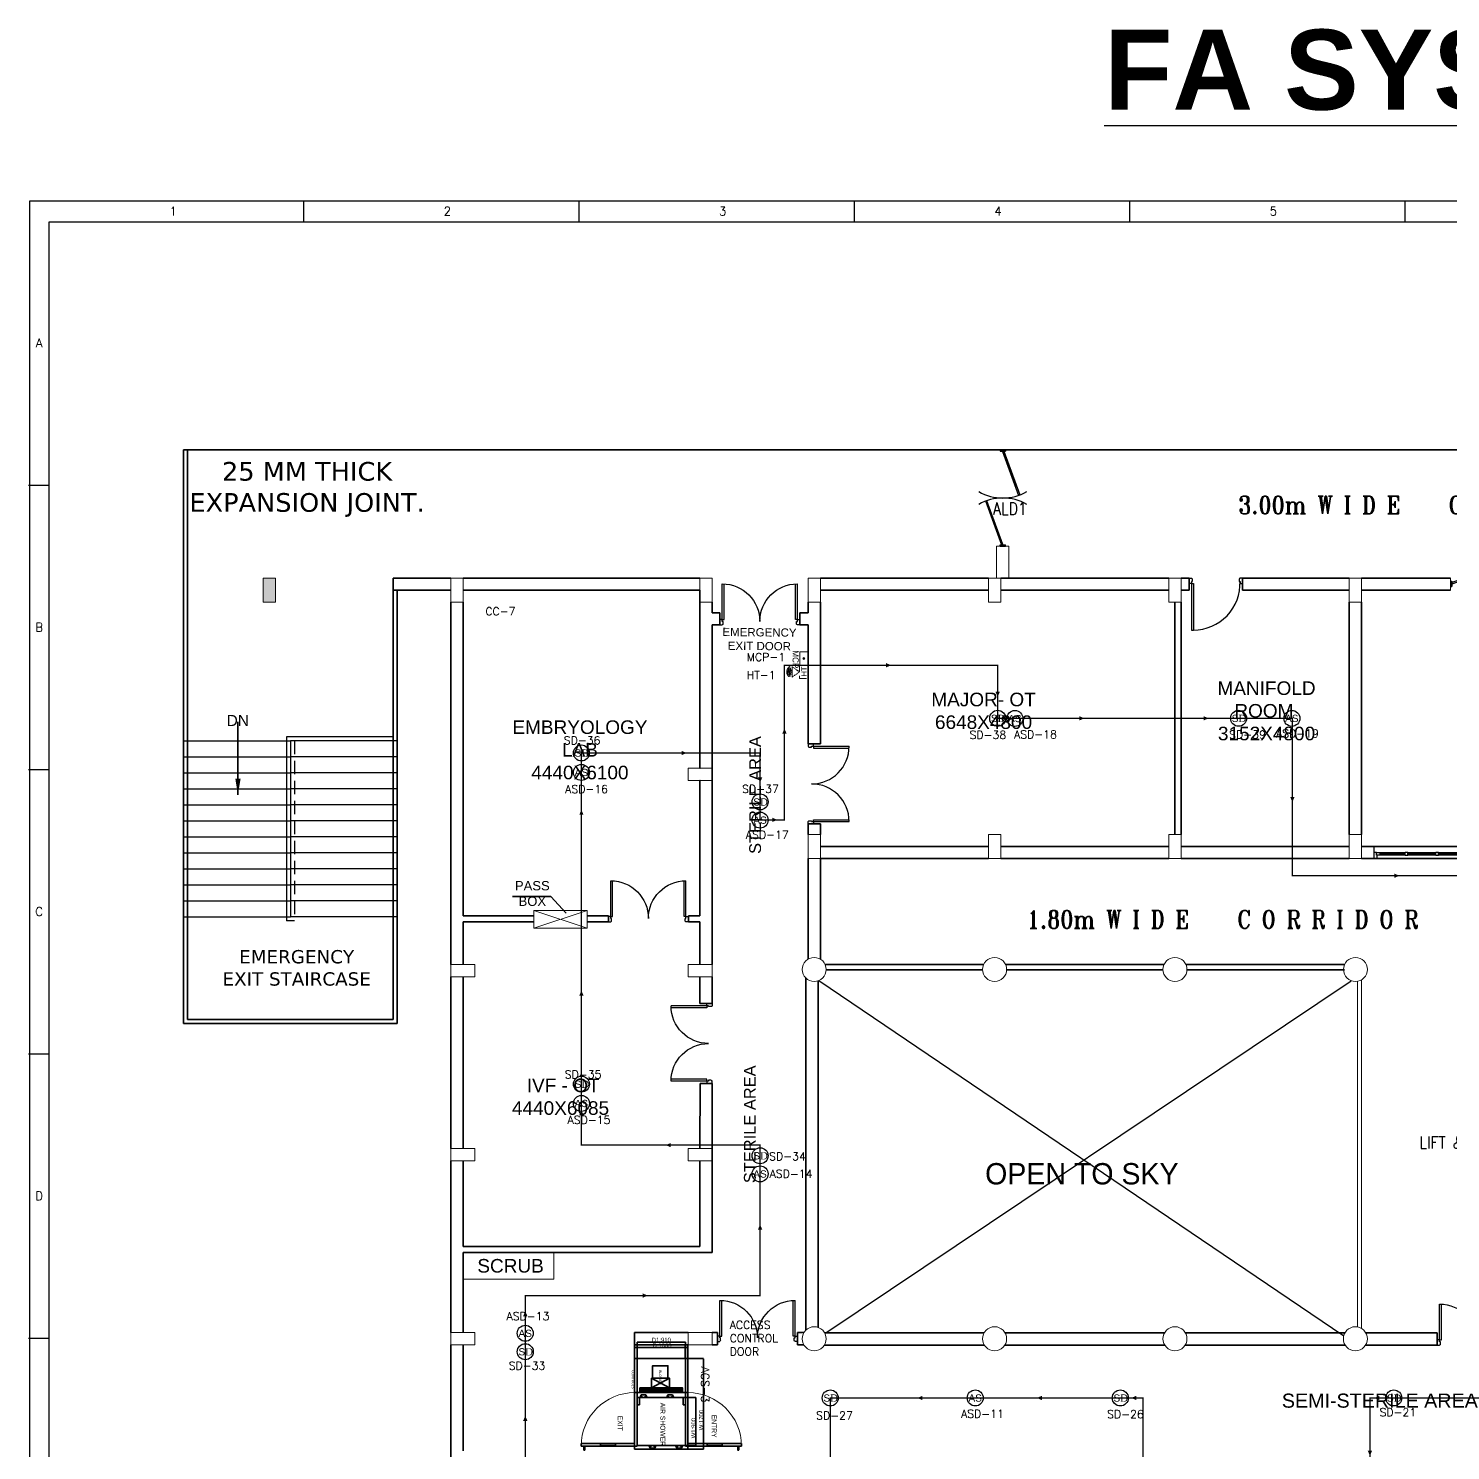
# Model space of a CAD drawing. Extents: x 2982526 to 3410143, y -1442121 to -1332990.
# Drawn here: x 3348197 to 3374859, y -1370105 to -1343448 of the extents above; entities that cross this region are included whole.
import ezdxf
from ezdxf.enums import TextEntityAlignment as Align

# ---------------------------------------------------------------- set-up
doc = ezdxf.new("R2010")
doc.units = 0
doc.header["$MEASUREMENT"] = 0
for name, pattern in [('1', [0, 0, 0]), ('CONTINU', [0]), ('DASHED', [0.75, 0.5, -0.25]), ('DASHED2', [0.375, 0.25, -0.125])]:
    doc.linetypes.add(name, pattern=pattern)
doc.layers.get('0').update_dxf_attribs({"color": 6, "linetype": '1'})
for name, color, linetype, lineweight in [('AIR SHOWER', 7, 'Continuous', 35), ('Column', 162, 'Continuous', 13), ('FA-BELOW SMOKE DERECTOR', 1, 'Continuous', 25), ('FA-ELECTRONIC HOOTER', 6, 'Continuous', 0), ('FA-FIRE TEXT', 7, 'Continuous', 0), ('FA-MNUAL CALL POINT', 10, 'Continuous', 0), ('WALL', 7, '1', 35), ('WIN', 151, 'Continuous', 9), ('windows', 4, 'Continuous', 0)]:
    doc.layers.add(name, color=color, linetype=linetype, lineweight=lineweight)
for name, color, linetype in [('ALD1', 7, 'Continuous'), ('DOOR', 40, 'Continuous'), ('FA-LOOPING', 200, 'Continuous'), ('HS', 251, '1'), ('Plan', 44, 'Continuous'), ('Railing', 34, '1'), ('stairscas', 7, 'Continuous'), ('TEXT', 5, '1'), ('TITLE', 7, 'Continuous')]:
    doc.layers.add(name, color=color, linetype=linetype)
doc.styles.add('ARI', font='arial.ttf')
doc.styles.add('ARIAL', font='arial.ttf')
doc.styles.add('MSK', font='g13f12w.shx')
doc.styles.add('PDF Times New Roman', font='times.ttf')
doc.styles.add('ROMANS', font='romans.shx')
doc.styles.add('RT', font='romant.shx')
doc.dimstyles.new('BIGDFD', dxfattribs={"dimtxt": 8, "dimasz": 4, "dimexe": 1, "dimexo": 2, "dimtad": 1, "dimlfac": 10, "dimtxsty": 'Standard', "dimcen": 2.5, "dimclrd": 5, "dimclre": 3, "dimclrt": 1, "dimadec": 0, "dimazin": 0, "dimtfac": 1, "dimtmove": 0, "dimatfit": 3, "dimfxl": 1, "dimarcsym": 0})
doc.dimstyles.new('BIGDFD$0', dxfattribs={"dimtxt": 8, "dimasz": 4, "dimexe": 1, "dimexo": 2, "dimtad": 1, "dimlfac": 10, "dimtxsty": 'Standard', "dimcen": 2.5, "dimclrd": 5, "dimclre": 3, "dimclrt": 1, "dimadec": 0, "dimazin": 0, "dimtfac": 1, "dimtmove": 0, "dimatfit": 3, "dimfxl": 1, "dimarcsym": 0})
doc.dimstyles.new('MM', dxfattribs={"dimscale": 0, "dimtxt": 230, "dimasz": 60, "dimexe": 100, "dimexo": 0.0625, "dimgap": 25, "dimtad": 0, "dimdec": 0, "dimzin": 0, "dimdsep": 46, "dimtxsty": 'ROMANS', "dimblk": 'OBLIQUE', "dimcen": 0.09, "dimdle": 100, "dimclrd": 5, "dimclre": 5, "dimclrt": 6, "dimadec": 0, "dimazin": 0, "dimtfac": 1, "dimtdec": 0, "dimtofl": 0, "dimtmove": 1, "dimatfit": 3, "dimfxl": 1, "dimfrac": 2, "dimtolj": 1, "dimtzin": 0, "dimarcsym": 0})
doc.dimstyles.new('TEXT', dxfattribs={"dimscale": 0, "dimtxt": 500, "dimasz": 100, "dimexe": 75, "dimexo": 100, "dimgap": 50, "dimtad": 0, "dimdec": 0, "dimzin": 0, "dimdsep": 46, "dimtxsty": 'ARIAL', "dimblk": 'OBLIQUE', "dimcen": 0.09, "dimdle": 100, "dimclrd": 256, "dimclre": 256, "dimclrt": 6, "dimadec": 0, "dimazin": 0, "dimtfac": 1, "dimtdec": 0, "dimtofl": 0, "dimtmove": 2, "dimatfit": 3, "dimfxl": 1, "dimfrac": 2, "dimtolj": 1, "dimtzin": 0, "dimarcsym": 0})

# ---------------------------------------------------------------- blocks, each defined once
blk = doc.blocks.new('A$C1BA14061')
at = {"layer": 'TITLE', "color": 7}
for p, q in [((0, 0), (203982, 0)), ((0, -140464), (0, 0)), ((16920, -1290), (16920, 0)), ((33925, -1290), (33925, 0)), ((50931, -1290), (50931, 0)), ((67937, -1290), (67937, 0)), ((84942, -1290), (84942, 0))]:
    blk.add_line(p, q, dxfattribs=at)
at = {"layer": 'TITLE'}
for p, q in [((1204, -1290), (202692, -1290)), ((1204, -139174), (1204, -1290))]:
    blk.add_line(p, q, dxfattribs=at)
at = {"layer": 'TITLE', "color": 0}
for p, q in [((-86, -17558), (1204, -17558)), ((-86, -35116), (1204, -35116)), ((-86, -52674), (1204, -52674)), ((-86, -70232), (1204, -70232))]:
    blk.add_line(p, q, dxfattribs=at)
at = {"layer": 'TITLE', "color": 7, "style": 'ROMANS', "width": 1}
for s, p in [('1', (8852, -626)), ('2', (25785, -626)), ('3', (42791, -626)), ('4', (59796, -626)), ('5', (76802, -626))]:
    blk.add_text(s, height=535, dxfattribs=at).set_placement(p, align=Align.MIDDLE)
at = {"layer": 'TITLE', "color": 0, "style": 'ROMANS', "width": 1}
for s, p in [('A', (573, -8765)), ('B', (573, -26323)), ('C', (573, -43881)), ('D', (573, -61439))]:
    blk.add_text(s, height=535, dxfattribs=at).set_placement(p, align=Align.MIDDLE)
blk = doc.blocks.new('ddoor')
at = {"layer": 'DOOR', "lineweight": 25}
for p, q in [((50, 0), (-50, 0)), ((-50, 0), (-50, -45)), ((50, -45), (50, 0)), ((-50, -45), (-47, -45)), ((-35, -60), (-35, -57)), ((-35, -60), (15, -60)), ((15, -60), (15, -45)), ((15, -45), (50, -45)), ((50, -45), (720, -45)), ((50, -45), (50, -80)), ((50, -80), (720, -80)), ((-50, -1500), (-50, -1455)), ((-50, -1455), (-47, -1455)), ((50, -1500), (-50, -1500)), ((50, -1500), (-50, -1500)), ((-35, -1440), (-35, -1442)), ((-35, -1440), (15, -1440)), ((15, -1440), (15, -1455)), ((15, -1455), (50, -1455)), ((50, -1420), (720, -1420)), ((50, -1455), (50, -1420)), ((50, -1455), (720, -1455)), ((50, -1455), (50, -1500))]:
    blk.add_line(p, q, dxfattribs=at)
for centre, start, end in [((-35, -45), 180, 270), ((-35, -1455), 90, 180)]:
    blk.add_arc(centre, 12.5, start, end, dxfattribs=at)
at = {"layer": 'DOOR', "color": 146, "lineweight": 25, "true_color": 0x105689}
for centre, start, end in [((15, -45), 270, 0), ((15, -1455), 0, 90)]:
    blk.add_arc(centre, 705, start, end, dxfattribs=at)
blk = doc.blocks.new('_Oblique')
at = {"color": 0, "linetype": 'ByBlock', "lineweight": -2}
blk.add_line((-0.5, -0.5), (0.5, 0.5), dxfattribs=at)
blk = doc.blocks.new('A$C19B8274B')
at = {"layer": 'DOOR'}
for p, q in [((-45, 925), (-80, 925)), ((-80, 50), (-80, 925)), ((-45, 50), (-45, 925)), ((-45, 50), (-80, 50)), ((-955, -50), (-955, -47.5)), ((-940, -35), (-942.5, -35)), ((-60, -35), (-57.5, -35)), ((-45, -50), (-45, -47.5))]:
    blk.add_line(p, q, dxfattribs=at)
for points in [[(-940, 15), (-955, 15), (-955, 50), (-1000, 50), (-1000, -50), (-955, -50)], [(-940, -35), (-940, 15)], [(-60, 15), (-45, 15), (-45, 50), (0, 50), (0, -50), (-45, -50)], [(-60, -35), (-60, 15)]]:
    blk.add_lwpolyline(points, dxfattribs=at)
at = {"layer": 'DOOR', "color": 145}
blk.add_arc((-80, 50), 875, 90, 182.29244, dxfattribs=at)
at = {"layer": 'DOOR'}
for centre, start, end in [((-955, -35), 270, 0), ((-45, -35), 180, 270)]:
    blk.add_arc(centre, 12.5, start, end, dxfattribs=at)
blk = doc.blocks.new('*D21')
at = {"layer": 'AIR SHOWER', "color": 3, "lineweight": -2, "transparency": 16777216}
for p, q in [((3493, 6263), (3493, 7299)), ((4403, 6263), (4403, 7299))]:
    blk.add_line(p, q, dxfattribs=at)
at = {"layer": 'AIR SHOWER', "color": 5, "lineweight": -2, "transparency": 16777216}
blk.add_line((4399, 7298), (3497, 7298), dxfattribs=at)
at = {"layer": 'AIR SHOWER', "color": 5, "transparency": 16777216}
for points in [[(3497, 7299), (3497, 7297), (3493, 7298)], [(4399, 7297), (4399, 7299), (4403, 7298)]]:
    blk.add_solid(points, dxfattribs=at)
at = {"layer": 'Defpoints', "color": 0, "transparency": 16777216}
for p in [(3493, 7298), (3493, 6261), (4403, 6261)]:
    blk.add_point(p, dxfattribs=at)
at = {"layer": 'AIR SHOWER', "color": 1, "lineweight": 0, "transparency": 16777216, "insert": (3948, 7339), "char_height": 80, "attachment_point": 5}
blk.add_mtext('D1:910', dxfattribs=at)
blk = doc.blocks.new('*D22')
at = {"layer": 'AIR SHOWER', "color": 3, "lineweight": -2, "transparency": 16777216}
for p, q in [((3448, 6991), (3448, 7194)), ((4448, 6991), (4448, 7194))]:
    blk.add_line(p, q, dxfattribs=at)
at = {"layer": 'AIR SHOWER', "color": 5, "lineweight": -2, "transparency": 16777216}
blk.add_line((3452, 7193), (4444, 7193), dxfattribs=at)
at = {"layer": 'AIR SHOWER', "color": 5, "transparency": 16777216}
for points in [[(3452, 7194), (3452, 7193), (3448, 7193)], [(4444, 7193), (4444, 7194), (4448, 7193)]]:
    blk.add_solid(points, dxfattribs=at)
at = {"layer": 'Defpoints', "color": 0, "transparency": 16777216}
for p in [(3448, 6989), (4448, 7193), (4448, 6989)]:
    blk.add_point(p, dxfattribs=at)
at = {"layer": 'AIR SHOWER', "color": 1, "lineweight": 0, "transparency": 16777216, "insert": (3961, 7234), "char_height": 80, "attachment_point": 5}
blk.add_mtext('D:1000', dxfattribs=at)
blk = doc.blocks.new('nolllw new')
for p, q in [((-139, 14), (-138, 15)), ((-124, 16), (-137, 16)), ((-123, 15), (-107, -15)), ((-113, 14), (-3, 14)), ((8, 15), (-8, -15)), ((9, 16), (22, 16)), ((23, 14), (23, 16)), ((23, 14), (23, 15)), ((-100, -16), (-106, -16)), ((-15, -16), (-9, -16))]:
    blk.add_line(p, q)
at = {"color": 19}
for p, q in [((-124, 16), (-58, 16)), ((9, 16), (-58, 16)), ((-100, -34), (-15, -34))]:
    blk.add_line(p, q, dxfattribs=at)
at = {"color": 1}
for p, q in [((-75, 15), (-75, 11)), ((-41, 15), (-41, 11)), ((-100, -27), (-100, -34)), ((-15, -27), (-15, -34))]:
    blk.add_line(p, q, dxfattribs=at)
at = {"color": 3}
for p, q in [((-113, -5), (-113, -13)), ((-110, -16), (-110, -16)), ((-109, -17), (-101, -34)), ((-100, -34), (-100, -34)), ((-15, -34), (-15, -34)), ((-7, -17), (-14, -34)), ((-6, -16), (-5, -16)), ((-2, -5), (-2, -13))]:
    blk.add_line(p, q, dxfattribs=at)
for centre, radius, start, end in [((-137, 15), 1, 90, 159.381), ((-124, 15), 1, 27.8597, 90), ((9, 15), 1, 90, 152.1403), ((22, 15), 1, 20.619, 90), ((-106, -15), 1, 207.8597, 270), ((-100, -15), 1, 270, 343.3261), ((-61, -27), 40.2, 161.5212, 163.3261), ((-54, -27), 40.2, 16.6739, 18.4788), ((-15, -15), 1, 196.6739, 270), ((-9, -15), 1, 270, 332.1403)]:
    blk.add_arc(centre, radius, start, end)
at = {"color": 1}
for centre, radius, start, end in [((-61, -27), 39.2, 111.5891, 180), ((-74, 15), 0.396, 106.6984, 167.5275), ((-76, 11), 1, 291.5891, 0), ((-41, 15), 0.396, 12.4725, 73.3016), ((-40, 11), 1, 180, 248.4109), ((-54, -27), 39.2, 0, 68.4109)]:
    blk.add_arc(centre, radius, start, end, dxfattribs=at)
at = {"color": 3}
for centre, radius, start, end in [((-110, -13), 3, 180, 270), ((-110, -17), 1, 24.7129, 90), ((-100, -34), 0.5, 204.7129, 270), ((-15, -34), 0.5, 270, 335.2871), ((-6, -17), 1, 90, 155.2871), ((-5, -13), 3, 270, 0)]:
    blk.add_arc(centre, radius, start, end, dxfattribs=at)
blk = doc.blocks.new('*D23')
at = {"layer": 'AIR SHOWER', "color": 3, "lineweight": -2, "transparency": 16777216}
for p, q in [((4450, 6989), (4737, 6989)), ((4450, 5289), (4737, 5289))]:
    blk.add_line(p, q, dxfattribs=at)
at = {"layer": 'AIR SHOWER', "color": 5, "lineweight": -2, "transparency": 16777216}
blk.add_line((4736, 5293), (4736, 6985), dxfattribs=at)
at = {"layer": 'AIR SHOWER', "color": 5, "transparency": 16777216}
for points in [[(4737, 6985), (4736, 6985), (4736, 6989)], [(4736, 5293), (4737, 5293), (4736, 5289)]]:
    blk.add_solid(points, dxfattribs=at)
at = {"layer": 'Defpoints', "color": 0, "transparency": 16777216}
for p in [(4448, 6989), (4736, 6989), (4448, 5289)]:
    blk.add_point(p, dxfattribs=at)
at = {"layer": 'AIR SHOWER', "color": 1, "transparency": 16777216, "insert": (4696, 5835), "char_height": 80, "attachment_point": 5, "rotation": 90}
blk.add_mtext('W:1700', dxfattribs=at)
blk = doc.blocks.new('*D24')
at = {"layer": 'AIR SHOWER', "color": 3, "lineweight": -2, "transparency": 16777216}
for p, q in [((4405, 6261), (4593, 6261)), ((4405, 5361), (4593, 5361))]:
    blk.add_line(p, q, dxfattribs=at)
at = {"layer": 'AIR SHOWER', "color": 5, "lineweight": -2, "transparency": 16777216}
blk.add_line((4592, 6257), (4592, 5365), dxfattribs=at)
at = {"layer": 'AIR SHOWER', "color": 5, "transparency": 16777216}
for points in [[(4593, 6257), (4591, 6257), (4592, 6261)], [(4591, 5365), (4593, 5365), (4592, 5361)]]:
    blk.add_solid(points, dxfattribs=at)
at = {"layer": 'Defpoints', "color": 0, "transparency": 16777216}
for p in [(4403, 6261), (4403, 5361), (4592, 5361)]:
    blk.add_point(p, dxfattribs=at)
at = {"layer": 'AIR SHOWER', "color": 1, "transparency": 16777216, "insert": (4551, 5684), "char_height": 80, "attachment_point": 5, "rotation": 90}
blk.add_mtext('W1:900', dxfattribs=at)
blk = doc.blocks.new('Z$W@#5624')
at = {"layer": 'DOOR'}
for p, q in [((19, 470), (840, 769)), ((28, 446), (849, 745)), ((188, 518), (680, 697)), ((676, 709), (685, 685)), ((0, 400), (0, 499)), ((0, 499), (25, 499)), ((0, 400), (25, 400)), ((19, 470), (28, 446)), ((25, 400), (25, 499)), ((183, 529), (192, 506)), ((1770, 453), (949, 154)), ((1779, 429), (957, 130)), ((1610, 381), (1117, 202)), ((1614, 369), (1606, 393)), ((1779, 429), (1770, 453)), ((1798, 499), (1773, 499)), ((1773, 400), (1773, 499)), ((1798, 400), (1773, 400)), ((1798, 400), (1798, 499)), ((1113, 214), (1122, 190))]:
    blk.add_line(p, q, dxfattribs=at)
at = {"layer": 'DOOR', "color": 145}
for centre, start_param, end_param in [((0, 449), 2.617994, 3.665191), ((1798, 449), -0.523599, 0.523599)]:
    blk.add_ellipse(centre, major_axis=(-899, 0), ratio=1, start_param=start_param, end_param=end_param, dxfattribs=at)
blk = doc.blocks.new('6w')
at = {"layer": 'Plan', "color": 8}
for p, q in [((-36, 9.2), (-36, 0)), ((-36, 9.2), (36, 9.2)), ((-33.5, 2.5), (-12.5, 2.5)), ((-33.5, 0), (33.5, 0)), ((-31, 4), (-31.5, 4)), ((-31.5, 3.3), (-31.5, 4)), ((-31.5, 3.6), (-12.5, 3.6)), ((-31.5, 3.3), (-31, 3.3)), ((-31, 4.5), (-31, 4)), ((-31, 2.5), (-31, 3.3)), ((-12.5, 2.5), (-12.5, 4.5)), ((-12.5, 4.5), (-10.5, 4.5)), ((-10.5, 2.5), (-12.5, 2.5)), ((-10.5, 2.5), (-10.5, 4.5)), ((-10.5, 3.6), (10.5, 3.6)), ((-10.5, 2.5), (10.5, 2.5)), ((10.5, 4.5), (12.5, 4.5)), ((10.5, 2.5), (10.5, 4.5)), ((12.5, 2.5), (10.5, 2.5)), ((12.5, 2.5), (12.5, 4.5)), ((34, 4.5), (12.5, 4.5)), ((12.5, 3.6), (31.5, 3.6)), ((12.5, 2.5), (33.5, 2.5)), ((31, 4.5), (31, 4)), ((31, 4), (31.5, 4)), ((31.5, 3.3), (31, 3.3)), ((31, 2.5), (31, 3.3)), ((31.5, 4), (31.5, 3.3)), ((36, 9.2), (36, 0))]:
    blk.add_line(p, q, dxfattribs=at)
for points in [[(-34, 4.5), (-36, 4.5), (-36, 0), (-33.5, 0), (-33.5, 2.5), (-34, 2.5), (-34, 4.5)], [(34, 4.5), (36, 4.5), (36, 0), (33.5, 0), (33.5, 2.5), (34, 2.5), (34, 4.5)]]:
    blk.add_lwpolyline(points, close=True, dxfattribs=at)
for points in [[(-12.5, 4.5), (-34, 4.5)], [(10.5, 4.5), (-10.5, 4.5)]]:
    blk.add_lwpolyline(points, dxfattribs=at)
blk = doc.blocks.new('MCP')
at = {"layer": 'FA-MNUAL CALL POINT'}
h = blk.add_hatch(color=256, dxfattribs=at)
h.set_gradient(color1=(255, 0, 0), color2=(255, 39, 39), centered=1, one_color=1, tint=0.57958)
h.paths.add_polyline_path([(417504, 744464, 1), (417478, 744464, 1)])
blk.add_lwpolyline([(417408, 744516), (417574, 744516), (417574, 744412), (417408, 744412)], close=True, dxfattribs=at)
blk.add_circle((417490, 744464), 13, dxfattribs=at)
at = {"layer": 'FA-MNUAL CALL POINT', "insert": (417500, 744322), "char_height": 75, "width": 244.76, "attachment_point": 8}
blk.add_mtext('MCP', dxfattribs=at)
blk = doc.blocks.new('110DB FIRE HOOTER')
at = {"layer": 'FA-ELECTRONIC HOOTER', "color": 53, "linetype": 'DASHED2'}
for p, q in [((-0.238, 0), (-0.238, -0.311)), ((0.238, 0), (-0.238, 0)), ((-0.238, -0.311), (0.238, -0.311)), ((0.238, -0.311), (0.238, 0))]:
    blk.add_line(p, q, dxfattribs=at)
at = {"layer": 'FA-ELECTRONIC HOOTER', "color": 53, "linetype": 'DASHED2', "ltscale": 0.1}
for p, q in [((0, -0.311), (-0.19, -0.576)), ((0, -0.311), (0.19, -0.576)), ((0.19, -0.576), (-0.19, -0.576))]:
    blk.add_line(p, q, dxfattribs=at)
for radius, start, end in [(0.231, 210.2007, 319.4187), (0.193, 212.22, 327.78), (0.155, 215.2483, 324.7517), (0.118, 220.3172, 319.6828), (0.08, 230.7147, 309.2853)]:
    blk.add_arc((0, -0.536), radius, start, end, dxfattribs=at)
at = {"layer": 'FA-ELECTRONIC HOOTER', "color": 53, "insert": (0.165, -0.247), "char_height": 0.1942, "width": 0.36807, "attachment_point": 1, "rotation": 180}
blk.add_mtext('HT', dxfattribs=at)
blk = doc.blocks.new('SMOKE DETECTOR')
at = {"layer": 'FA-BELOW SMOKE DERECTOR', "color": 7}
blk.add_circle((931029, -118294), 166, dxfattribs=at)
at = {"layer": 'FA-BELOW SMOKE DERECTOR', "insert": (930887, -118373), "char_height": 150, "attachment_point": 7, "style": 'PDF Times New Roman'}
blk.add_mtext('{\\fArial|b0|i0|c0|p34;S}D', dxfattribs=at)
blk = doc.blocks.new('DSFRWE')
at = {"layer": 'FA-BELOW SMOKE DERECTOR', "color": 7}
blk.add_circle((2129858, 1066265), 150, dxfattribs=at)
at = {"layer": 'FA-BELOW SMOKE DERECTOR', "insert": (2129730, 1066194), "char_height": 135.53, "attachment_point": 7, "style": 'PDF Times New Roman'}
blk.add_mtext('{\\fArial|b0|i0|c0|p34;\\C3;AS\\P}', dxfattribs=at)
blk = doc.blocks.new('Q5YYYU')
at = {"layer": 'AIR SHOWER'}
h = blk.add_hatch(dxfattribs=at)
h.set_pattern_fill('ANSI37', color=8, scale=2.4, angle=90, style=0)
h.set_pattern_definition([(315, (54151.7186, 372155.649), (5.38815367, 5.38815367), []), (45, (54151.7186, 372155.649), (-5.38815367, 5.38815367), [])])
h.paths.add_polyline_path([(3546.7034, 6350.956), (3546.7034, 6439.3701), (4343.5774, 6439.3701), (4343.5774, 6350.956)])
h = blk.add_hatch(dxfattribs=at)
h.set_pattern_fill('ANSI37', color=8, scale=2.4, angle=90, style=0)
h.set_pattern_definition([(315, (38311.7864, 534035.169), (5.38815367, 5.38815367), []), (45, (38311.7864, 534035.169), (-5.38815367, 5.38815367), [])])
h.paths.add_polyline_path([(4340.8369, 6439.3701), (4340.8369, 6350.956), (4268.5936, 6350.956), (4268.5936, 6439.3701)])
at = {"layer": 'HS', "lineweight": 0}
blk.add_hatch(color=251, dxfattribs=at).paths.add_polyline_path([(-3515.1682, 21620), (-3515.1682, 21170), (-3285.1682, 21170), (-3285.1682, 21620)])
at = {"color": 8}
for p, q in [((3447.9159, 7245), (3447.9159, 6988.6054)), ((3497.9159, 7245), (3497.9159, 6988.6054)), ((4397.9159, 6988.6054), (4397.9159, 7245)), ((4447.9159, 6988.6054), (4447.9159, 7245)), ((4447.9159, 5288.6054), (4347.9159, 5288.6054))]:
    blk.add_line(p, q, dxfattribs=at)
at = {"layer": 'AIR SHOWER', "color": 8}
for p, q in [((3447.9159, 6988.6054), (3447.9159, 5288.6054)), ((3447.9159, 6988.6054), (4447.9159, 6988.6054)), ((4447.9159, 6988.6054), (4447.9159, 5288.6054)), ((3763.8739, 6439.3701), (4103.1204, 6620.1955)), ((4103.1204, 6439.3701), (3763.8739, 6620.1955)), ((3447.9159, 6350.956), (4447.9159, 6350.956)), ((3492.9159, 6350.956), (3447.9159, 6350.956)), ((3492.9159, 6350.956), (3492.9159, 5348.6054)), ((4402.9159, 6260.956), (3492.9159, 6260.956)), ((4402.9159, 6350.956), (4402.9159, 5348.6054)), ((4447.9159, 6350.956), (4402.9159, 6350.956)), ((4402.9159, 6260.956), (4402.9159, 5348.6054)), ((2445.5653, 5348.6054), (2445.5653, 5393.6054)), ((3447.9159, 5393.6054), (2445.5653, 5393.6054)), ((2445.5653, 5348.6054), (3447.9159, 5348.6054)), ((2496.0653, 5278.1054), (2496.0653, 5348.6054)), ((2515.0653, 5278.1054), (2515.0653, 5348.6054)), ((2792.2459, 5393.6054), (2792.2459, 5387.6054)), ((3102.2459, 5387.6054), (2792.2459, 5387.6054)), ((2792.2459, 5354.6054), (2792.2459, 5348.6054)), ((2792.2459, 5354.6054), (3102.2459, 5354.6054)), ((2807.2459, 5387.6054), (2807.2459, 5354.6054)), ((3087.2459, 5387.6054), (3087.2459, 5354.6054)), ((3102.2459, 5393.6054), (3102.2459, 5387.6054)), ((3102.2459, 5354.6054), (3102.2459, 5348.6054)), ((3447.9159, 5348.6054), (3492.9159, 5348.6054)), ((4402.9159, 5360.956), (3492.9159, 5360.956)), ((4402.9159, 5360.956), (3492.9159, 5360.956)), ((4447.9159, 5348.6054), (4402.9159, 5348.6054)), ((4447.9159, 5393.6054), (5450.2666, 5393.6054)), ((5450.2666, 5348.6054), (4447.9159, 5348.6054)), ((4793.5859, 5393.6054), (4793.5859, 5387.6054)), ((4793.5859, 5387.6054), (5103.5859, 5387.6054)), ((4793.5859, 5354.6054), (4793.5859, 5348.6054)), ((5103.5859, 5354.6054), (4793.5859, 5354.6054)), ((4808.5859, 5387.6054), (4808.5859, 5354.6054)), ((5088.5859, 5387.6054), (5088.5859, 5354.6054)), ((5103.5859, 5393.6054), (5103.5859, 5387.6054)), ((5103.5859, 5354.6054), (5103.5859, 5348.6054)), ((5380.7666, 5278.1054), (5380.7666, 5348.6054)), ((5399.7666, 5278.1054), (5399.7666, 5348.6054)), ((5450.2666, 5348.6054), (5450.2666, 5393.6054)), ((3447.9159, 5288.6054), (4447.9159, 5288.6054)), ((3447.9159, 5288.6054), (4447.9159, 5288.6054))]:
    blk.add_line(p, q, dxfattribs=at)
for points in [[(4070.4769, 6620.1955), (4070.4769, 6852.568), (3784.1024, 6852.568), (3784.1024, 6620.1955)], [(4346.552, 6350.956), (4346.552, 6439.3701), (3546.7034, 6439.3701), (3546.7034, 6350.956)], [(4103.1204, 6439.3701), (4103.1204, 6620.1955), (3763.8739, 6620.1955), (3763.8739, 6439.3701)], [(3492.9159, 6124.328), (3492.9159, 6260.956), (3537.4011, 6260.956), (3537.4011, 6124.328)], [(3496.9266, 6242.173), (3496.9266, 6136.1803), (3492.9159, 6136.1803), (3492.9159, 6242.173)], [(4402.9159, 6124.328), (4402.9159, 6260.956), (4358.4307, 6260.956), (4358.4307, 6124.328)], [(4398.9052, 6242.173), (4398.9052, 6136.1803), (4402.9159, 6136.1803), (4402.9159, 6242.173)]]:
    blk.add_lwpolyline(points, close=True, dxfattribs=at)
at = {"layer": 'AIR SHOWER', "color": 8, "lineweight": 0}
for centre, start, end in [((3447.9159, 5348.6054), 90, 180), ((4447.9159, 5348.6054), 0, 90)]:
    blk.add_arc(centre, 1002.3506, start, end, dxfattribs=at)
at = {"layer": 'AIR SHOWER', "color": 8}
for centre in [(2505.5653, 5278.1054), (5390.2666, 5278.1054)]:
    blk.add_arc(centre, 9.5, 180, 0, dxfattribs=at)
at = {"layer": 'Column'}
for points in [[(-3515.1682, 21620), (-3285.1682, 21620), (-3285.1682, 21170), (-3515.1682, 21170)], [(0, 21170), (230, 21170), (230, 21620), (0, 21620)], [(4669.9159, 21170), (4899.9159, 21170), (4899.9159, 21620), (4669.9159, 21620)], [(6699.9159, 21170), (6929.9159, 21170), (6929.9159, 21620), (6699.9159, 21620)], [(10081.5826, 21170), (10311.5826, 21170), (10311.5826, 21620), (10081.5826, 21620)], [(13463.2493, 21170), (13693.2493, 21170), (13693.2493, 21620), (13463.2493, 21620)], [(17074.9159, 21170), (16844.9159, 21170), (16844.9159, 21620), (17074.9159, 21620)], [(4899.9159, 18055), (4899.9159, 17825), (4449.9159, 17825), (4449.9159, 18055)], [(6699.9159, 16360), (6929.9159, 16360), (6929.9159, 16810), (6699.9159, 16810)], [(10081.5826, 16360), (10311.5826, 16360), (10311.5826, 16810), (10081.5826, 16810)], [(13463.2493, 16360), (13693.2493, 16360), (13693.2493, 16810), (13463.2493, 16810)], [(16844.9159, 16360), (17074.9159, 16360), (17074.9159, 16810), (16844.9159, 16810)], [(450, 14375), (450, 14145), (0, 14145), (0, 14375)], [(4899.9159, 14375), (4899.9159, 14145), (4449.9159, 14145), (4449.9159, 14375)], [(0, 10925), (0, 10695), (450, 10695), (450, 10925)], [(4449.9159, 10925), (4449.9159, 10695), (4899.9159, 10695), (4899.9159, 10925)], [(450, 7475), (450, 7245), (0, 7245), (0, 7475)], [(4899.9159, 7475), (4899.9159, 7245), (4449.9159, 7245), (4449.9159, 7475)]]:
    blk.add_lwpolyline(points, close=True, dxfattribs=at)
at = {"layer": 'Column', "color": 8}
for centre in [(6814.9159, 14282.5), (10196.5826, 14282.5), (13578.2493, 14282.5), (16961.4169, 14282.5), (6814.9159, 7360), (10196.5826, 7360), (13578.2493, 7360), (16959.9159, 7360)]:
    blk.add_circle(centre, 225, dxfattribs=at)
at = {"layer": 'Railing', "color": 251, "lineweight": 5}
for p, q in [((16999.9159, 14060.8182), (16999.9159, 7581.4159)), ((17074.9159, 14088.2245), (17074.9159, 7553.3908))]:
    blk.add_line(p, q, dxfattribs=at)
at = {"layer": 'stairscas', "color": 251, "linetype": 'Continuous'}
for p, q in [((-5007.5841, 18570), (-3007.5841, 18570)), ((-1082.5841, 18645), (-3082.5841, 18645)), ((-3082.5841, 18645), (-3082.5841, 15195)), ((-1082.5841, 18570), (-3007.5841, 18570)), ((-3007.5841, 18570), (-3007.5841, 15270)), ((-5007.5841, 18270), (-3007.5841, 18270)), ((-5007.5841, 17970), (-3007.5841, 17970)), ((-5007.5841, 17670), (-3007.5841, 17670)), ((-5007.5841, 17370), (-3007.5841, 17370)), ((-5007.5841, 17070), (-3007.5841, 17070)), ((-5007.5841, 16770), (-3007.5841, 16770)), ((-5007.5841, 16470), (-3007.5841, 16470)), ((-5007.5841, 16170), (-3007.5841, 16170)), ((-5007.5841, 15870), (-3007.5841, 15870)), ((-5007.5841, 15570), (-3007.5841, 15570)), ((-5007.5841, 15270), (-3007.5841, 15270))]:
    blk.add_line(p, q, dxfattribs=at)
at = {"layer": 'stairscas', "color": 251, "ltscale": 500}
for p, q in [((-1007.5841, 18570), (-3007.5841, 18570)), ((-1007.5841, 18270), (-3007.5841, 18270)), ((-1007.5841, 17970), (-3007.5841, 17970)), ((-1007.5841, 17670), (-3007.5841, 17670)), ((-1007.5841, 17370), (-3007.5841, 17370)), ((-1007.5841, 17070), (-3007.5841, 17070)), ((-1007.5841, 16770), (-3007.5841, 16770)), ((-1007.5841, 16470), (-3007.5841, 16470)), ((-1007.5841, 16170), (-3007.5841, 16170)), ((-1007.5841, 15870), (-3007.5841, 15870)), ((-1007.5841, 15570), (-3007.5841, 15570)), ((-1007.5841, 15270), (-3007.5841, 15270)), ((6903.5263, 14075.6831), (16741.6892, 7414.7914)), ((7016.4724, 7460), (16881.9316, 14072.0075))]:
    blk.add_line(p, q, dxfattribs=at)
at = {"layer": 'stairscas', "color": 251, "linetype": 'DASHED', "ltscale": 500}
for p, q in [((-3007.5841, 18570), (-3007.5841, 15270)), ((-2932.5841, 18570), (-2932.5841, 15195)), ((-3007.5841, 15270), (-3007.5841, 15270)), ((-3007.5841, 15270), (-3007.5841, 15270)), ((-2932.5841, 15195), (-3082.5841, 15195))]:
    blk.add_line(p, q, dxfattribs=at)
at = {"layer": 'WALL', "color": 8}
for p, q in [((41149.8318, 24020), (-5007.5841, 24020)), ((-4932.5841, 21620), (-4932.5841, 21390)), ((-1082.5841, 21620), (-1082.5841, 21390)), ((0, 21620), (-1082.5841, 21620)), ((-1082.5841, 21620), (-1082.5841, 21390)), ((4669.9159, 21620), (230, 21620)), ((6929.9159, 21620), (10081.5826, 21620)), ((10311.5826, 21620), (13463.2493, 21620)), ((13693.2493, 21620), (13843.2493, 21620)), ((13843.2493, 21620), (13843.2493, 21390)), ((14843.2493, 21620), (14843.2493, 21390)), ((14843.2493, 21620), (16844.9159, 21620)), ((17074.9159, 21620), (18744.8958, 21620)), ((0, 21390), (-1082.5841, 21390)), ((4554.9159, 21390), (230, 21390)), ((4669.9159, 21390), (4554.9159, 21390)), ((4669.9159, 19775), (4669.9159, 21390)), ((6929.9159, 21390), (10081.5826, 21390)), ((10311.5826, 21390), (13463.2493, 21390)), ((13693.2493, 21390), (13843.2493, 21390)), ((14843.2493, 21390), (16844.9159, 21390)), ((17074.9159, 21390), (18744.8958, 21390)), ((0, 21170), (0, 14375)), ((230, 21170), (230, 19890)), ((4899.9159, 20970), (4899.9159, 21170)), ((6699.9159, 20970), (6699.9159, 21170)), ((6929.9159, 18510), (6929.9159, 21170)), ((13578.2493, 21170), (13578.2493, 16810)), ((13693.2493, 21170), (13693.2493, 16810)), ((16844.9159, 21170), (16844.9159, 16810)), ((17074.9159, 21170), (17074.9159, 16810)), ((5045.304, 20970), (4899.9159, 20970)), ((5045.304, 20740), (5045.304, 20970)), ((6545.304, 20740), (6545.304, 20970)), ((6699.9159, 20970), (6545.304, 20970)), ((4899.9159, 15355.5238), (4899.9159, 20742.9833)), ((5045.304, 20740), (4899.9159, 20740)), ((6699.9159, 20740), (6545.304, 20740)), ((6699.9159, 18510), (6699.9159, 20740)), ((230, 19890), (230, 15290)), ((4669.9159, 18055), (4669.9159, 19775)), ((6699.9159, 18510), (6929.9159, 18510)), ((4674.9159, 18055), (4669.9159, 18055)), ((4669.9159, 15440), (4669.9159, 17825)), ((4674.9159, 17825), (4669.9159, 17825)), ((6699.9159, 17010), (6929.9159, 17010)), ((6699.9159, 16810), (6699.9159, 17010)), ((6929.9159, 16810), (6929.9159, 17010)), ((6929.9159, 16590), (10081.5826, 16590)), ((10311.5826, 16590), (13463.2493, 16590)), ((13843.2493, 16590), (13693.2493, 16590)), ((13843.2493, 16590), (16844.9159, 16590)), ((17074.9159, 16590), (17224.9159, 16590)), ((17224.9159, 16590), (19459.9159, 16590)), ((6699.9159, 16360), (6699.9159, 14475.8908)), ((6929.9159, 14475.8908), (6929.9159, 16360)), ((6929.9159, 16360), (10081.5826, 16360)), ((10311.5826, 16360), (13463.2493, 16360)), ((13693.2493, 16360), (13843.2493, 16360)), ((13843.2493, 16360), (16844.9159, 16360)), ((17074.9159, 16360), (17224.9159, 16360)), ((17224.9159, 16360), (21474.9159, 16360)), ((230, 15290), (1557.4163, 15290)), ((230, 15290), (1557.4163, 15290)), ((2557.4163, 15290), (2954.9159, 15290)), ((2557.4163, 15290), (2954.9159, 15290)), ((2954.9159, 15175), (2954.9159, 15290)), ((3706.6912, 15290), (3703.1406, 15290)), ((4454.9159, 15290), (4454.9159, 15175)), ((4669.9159, 15290), (4454.9159, 15290)), ((4669.9159, 15290), (4454.9159, 15290)), ((4669.9159, 15290), (4669.9159, 15440)), ((4899.9159, 14375), (4899.9159, 15440)), ((230, 15175), (1557.4163, 15175)), ((230, 15175), (230, 14975)), ((230, 15175), (1557.4163, 15175)), ((230, 14975), (230, 14375)), ((2557.4163, 15175), (2954.9159, 15175)), ((2557.4163, 15175), (2954.9159, 15175)), ((4454.9159, 15175), (4669.9159, 15175)), ((4454.9159, 15175), (4669.9159, 15175)), ((4669.9159, 14975), (4669.9159, 15175)), ((4669.9159, 14375), (4669.9159, 14975)), ((0, 14145), (0, 10925)), ((230, 14145), (230, 10925)), ((4669.9159, 14145), (4669.9159, 13645)), ((4899.9159, 13645), (4899.9159, 14145)), ((9991.4759, 14375), (7020.0226, 14375)), ((9971.7076, 14275), (7039.7909, 14275)), ((13373.1426, 14375), (10401.6893, 14375)), ((13353.3743, 14275), (10421.4576, 14275)), ((16756.3102, 14375), (13783.3559, 14375)), ((16756.3102, 14275), (13803.1242, 14275)), ((6659.9159, 7523.095), (6659.9159, 14119.4049)), ((6889.9159, 7572.132), (6889.9159, 14070.3679)), ((4669.9159, 13645), (4899.9159, 13645)), ((4674.9159, 12145), (4669.9159, 10925)), ((4899.9159, 12145), (4674.9159, 12145)), ((4899.9159, 12145), (4899.9159, 8975)), ((0, 10695), (0, 7475)), ((230, 10695), (230, 9090)), ((4669.9159, 10695), (4669.9159, 9090)), ((230, 9090), (4669.9159, 9090)), ((230, 8975), (230, 8790)), ((230, 8975), (2845, 8975)), ((2845, 8975), (4899.9159, 8975)), ((230, 8790), (230, 7475)), ((3447.9159, 7475), (3447.9159, 7245)), ((4449.9159, 7475), (3447.9159, 7475)), ((4899.9159, 7475), (4999.9159, 7475)), ((4999.9159, 7475), (4999.9159, 7245)), ((6499.9159, 7475), (6499.9159, 7245)), ((6499.9159, 7475), (6621.5251, 7475)), ((7011.1938, 7470), (10000.3047, 7470)), ((10392.8605, 7470), (13381.9714, 7470)), ((13774.5271, 7470), (16763.6381, 7470)), ((17156.1938, 7470), (18493.2862, 7470)), ((18493.2862, 7240), (18493.2862, 7470)), ((0, 7245), (0, 3910)), ((230, 7245), (230, 5260)), ((3447.9159, 7245), (4449.9159, 7245)), ((4999.9159, 7245), (4899.9159, 7245)), ((6499.9159, 7245), (6622.2501, 7243.7895)), ((7005.2446, 7240), (10006.2539, 7240)), ((10386.9113, 7240), (13387.9206, 7240)), ((13768.5779, 7240), (16769.5873, 7240)), ((17150.2446, 7240), (18493.2862, 7240))]:
    blk.add_line(p, q, dxfattribs=at)
at = {"layer": 'WALL', "color": 8, "linetype": 'Continuous'}
for p, q in [((-5007.5841, 24020), (-5007.5841, 13270)), ((-4932.5841, 24020), (-4932.5841, 13345)), ((-1082.5841, 21390), (-1082.5841, 13345, 0)), ((-1082.5841, 21390), (-1082.5841, 13345, 0)), ((-1007.5841, 21390), (-1007.5841, 13270, 0)), ((-1007.5841, 21390), (-1007.5841, 13270, 0)), ((-4932.5841, 13345), (-1082.5841, 13345)), ((-5007.5841, 13270), (-1007.5841, 13270))]:
    blk.add_line(p, q, dxfattribs=at)
at = {"layer": 'WALL', "color": 8, "lineweight": 5}
for p, q in [((10234.6637, 21620), (10234.6637, 22220)), ((10234.6637, 22220), (10464.6637, 22220)), ((10464.6637, 21620), (10464.6637, 22220)), ((13463.2493, 21620), (12863.9565, 21620)), ((18744.8958, 21620), (18744.8958, 21390)), ((13463.2493, 21390), (12863.9565, 21390))]:
    blk.add_line(p, q, dxfattribs=at)
at = {"layer": 'WALL', "color": 8, "lineweight": 20}
for p, q in [((1930, 8475), (1930, 8975)), ((230, 8175), (230, 8790)), ((1930, 8475), (230, 8475))]:
    blk.add_line(p, q, dxfattribs=at)
at = {"layer": 'WIN', "color": 8, "linetype": 'Continuous'}
for p, q in [((1557.4163, 15386.4463), (2557.4163, 15056.4463)), ((1557.4163, 15056.4463), (2557.4163, 15386.4463)), ((1557.4163, 15386.4463), (2557.4163, 15056.4463)), ((1557.4163, 15056.4463), (2557.4163, 15386.4463))]:
    blk.add_line(p, q, dxfattribs=at)
at = {"layer": 'WIN', "linetype": 'Continuous'}
blk.add_lwpolyline([(1557.4163, 15386.4463), (1557.4163, 15056.4463), (2557.4163, 15056.4463), (2557.4163, 15386.4463)], close=True, dxfattribs=at)
blk.add_lwpolyline([(1557.4163, 15386.4463), (1557.4163, 15056.4463), (2557.4163, 15056.4463), (2557.4163, 15386.4463)], close=True, dxfattribs=at)
at = {"layer": 'AIR SHOWER', "color": 8, "xscale": -1, "rotation": 180}
for p in [(3671.7629, 6274.882), (4171.7629, 6274.882)]:
    blk.add_blockref('nolllw new', p, dxfattribs=at)
at = {"layer": 'AIR SHOWER', "color": 8, "xscale": -1}
for p in [(3724.069, 5345.5667), (4224.069, 5345.5667)]:
    blk.add_blockref('nolllw new', p, dxfattribs=at)
at = {"layer": 'DOOR', "color": 251, "linetype": 'Continuous', "lineweight": 5, "xscale": 1.001247151754797, "yscale": 1.001247151754797, "zscale": 1.001247151754797}
for p, rotation in [((9899.6637, 24020), 270), ((20544.8958, 21963.5127), 180)]:
    blk.add_blockref('Z$W@#5624', p, dxfattribs=dict(at, rotation=rotation))
at = {"layer": 'DOOR', "linetype": 'Continuous', "rotation": 180}
blk.add_blockref('A$C19B8274B', (13843.2493, 21570), dxfattribs=at)
at = {"layer": 'WALL', "xscale": -1, "rotation": 270}
for p in [(6545.304, 20790), (4454.9159, 15225), (6499.9159, 7360), (19993.2862, 7290)]:
    blk.add_blockref('ddoor', p, dxfattribs=at)
at = {"layer": 'WALL'}
blk.add_blockref('ddoor', (6749.9159, 18510), dxfattribs=at)
at = {"layer": 'WALL', "xscale": -1}
blk.add_blockref('ddoor', (4849.9159, 13645), dxfattribs=at)
at = {"layer": 'windows', "color": 251, "lineweight": 5, "xscale": -25, "yscale": 25, "zscale": 24.99999999999242}
blk.add_blockref('6w', (18204.9159, 16360), dxfattribs=at)
at = {"layer": 'AIR SHOWER', "color": 8}
for s, height, p in [('CONTROLS', 45.7466, (3394.3207, 6773.0159)), ('BLOWER', 45.7466, (3903.8447, 6770.5759)), ('AIR SHOWER', 91.4932, (3930.0689, 6161.1196)), ('EXIT', 91.4932, (3129.5821, 5916.6004)), ('ENTRY', 91.4932, (4893.9928, 5935.6834))]:
    blk.add_text(s, height=height, rotation=270, dxfattribs=at).set_placement(p)
at = {"layer": 'ALD1', "color": 251, "lineweight": 5, "style": 'ROMANS', "width": 0.85}
blk.add_text('ALD1', height=230, dxfattribs=at).set_placement((10483.347, 22806.2089), align=Align.CENTER)
at = {"layer": 'stairscas', "color": 251, "linetype": 'Continuous', "style": 'ARI'}
blk.add_text('DN', height=208.08, dxfattribs=at).set_placement((-3992.225, 18845.0584), align=Align.CENTER)
at = {"layer": 'stairscas', "color": 251, "ltscale": 500, "style": 'RT', "width": 0.85}
blk.add_text('LIFT & STAIRCASE', height=230, dxfattribs=at).set_placement((19324.1564, 10923.9606), align=Align.CENTER)
at = {"layer": 'stairscas', "color": 251, "ltscale": 500, "insert": (11832.0023, 10247.2784), "char_height": 400, "width": 8187.231718, "attachment_point": 8, "style": 'MSK'}
blk.add_mtext('OPEN TO SKY', dxfattribs=at)
at = {"layer": 'TEXT', "color": 8, "linetype": 'Continuous', "lineweight": 5, "style": 'RT', "width": 0.85}
blk.add_text('3.00m W I D E   C O R R I D O R', height=336.6, dxfattribs=at).set_placement((18434.5947, 22820.5673), align=Align.CENTER)
blk.add_text('3.00m W I D E   C O R R I D O R', height=336.6, dxfattribs=at).set_placement((18434.5947, 22820.5673), align=Align.CENTER)
at = {"layer": 'TEXT', "color": 8, "linetype": 'Continuous', "style": 'RT', "width": 0.85}
blk.add_text('1.80m W I D E   C O R R I D O R', height=336.6, dxfattribs=at).set_placement((14472.5193, 15053.1761), align=Align.CENTER)
at = {"layer": 'TEXT', "color": 8, "lineweight": 5, "insert": (-2693.9814, 22765.6003), "char_height": 350, "width": 5877.751546, "attachment_point": 8, "style": 'MSK'}
blk.add_mtext('{\\fVerdana|b0|i0|c0|p34;25 MM THICK EXPANSION JOINT.}', dxfattribs=at)
at = {"layer": 'TEXT', "color": 8}
for s, insert, char_height, width, attachment_point, style in [('MAJOR- OT\\P6648X4800', (9989.0606, 19128.6762), 255, 2454.157572, 5, 'ARIAL'), ('MANIFOLD ROOM  3152X4800', (15294.4862, 19128.6762), 255, 2454.157572, 5, 'ARIAL'), ('EMBRYOLOGY\\PLAB\\P4440X6100', (2421.8166, 18397.4106), 255, 4308.959529, 5, 'ARIAL'), ('{\\fVerdana|b0|i0|c0|p34;EMERGENCY\\PEXIT STAIRCASE}', (-2888.6326, 13974.7057), 250, 3566.071851, 8, 'MSK'), (' IVF - OT\\P4440X6085', (2058.107, 11895.3851), 255, 2454.157572, 5, 'ARIAL'), ('SCRUB', (1121.3711, 8725.8398), 255, 1342.043575, 5, 'ARIAL')]:
    blk.add_mtext(s, dxfattribs=dict(at, insert=insert, char_height=char_height, width=width, attachment_point=attachment_point, style=style))
at = {"layer": 'TEXT', "color": 8, "linetype": 'Continuous', "insert": (1529.2752, 15705.2525, -101230.7692), "char_height": 175, "width": 1149.249659, "attachment_point": 5, "style": 'ARIAL'}
blk.add_mtext('PASS BOX', dxfattribs=at)
blk.add_mtext('PASS BOX', dxfattribs=at)
at = {"layer": 'TEXT', "color": 8, "insert": (5229.9351, 7694.0088), "char_height": 150, "attachment_point": 1, "style": 'ROMANS'}
blk.add_mtext_dynamic_manual_height_columns('ACCESS CONTROL DOOR', width=1212.859684, gutter_width=1000, heights=[0], dxfattribs=at)
at = {"layer": 'WALL', "color": 8, "linetype": 'Continuous', "attachment_point": 5, "style": 'ARIAL'}
for s, insert, char_height, width, rotation in [(' EMERGENCY\\P EXIT DOOR', (5757.6686, 20473.4074), 154.28952, 1944.7887, 359.43793), ('\\pxt17; STERILE AREA', (5707.9336, 17509.0899), 220.4136, 2733.297639, 90), ('\\pxt17; STERILE AREA', (5608.5057, 11337.8257), 220.4136, 2733.297639, 90)]:
    blk.add_mtext(s, dxfattribs=dict(at, insert=insert, char_height=char_height, width=width, rotation=rotation))
at = {"layer": 'WALL', "color": 8, "linetype": 'Continuous', "insert": (17367.6413, 6198.1211), "char_height": 264.49632, "width": 5098.697886, "attachment_point": 5, "style": 'ARIAL'}
blk.add_mtext('\\pxt17; SEMI-STERILE AREA', dxfattribs=at)
at = {"layer": 'AIR SHOWER', "color": 8, "lineweight": 0}
for base, p1, p2, text, picture, middle in [((4447.9159, 7193.4541), (3447.9159, 6988.6054), (4447.9159, 6988.6054), 'D:1000', '*D22', (3961.1435, 7193.4541)), ((3492.9159, 7298.1041), (4402.9159, 6260.956), (3492.9159, 6260.956), 'D1:910', '*D21', (3947.9159, 7298.1041))]:
    dim = blk.add_linear_dim(base=base, p1=p1, p2=p2, text=text, dimstyle='BIGDFD$0', override={"dimtxt": 80}, dxfattribs=at)
    dim.commit()
    dim.dimension.update_dxf_attribs({"geometry": picture, "text_midpoint": middle, "dimtype": 160})
at = {"layer": 'AIR SHOWER', "color": 8}
for base, p1, p2, text, picture, middle in [((4736.2758, 6988.6054), (4447.9159, 5288.6054), (4447.9159, 6988.6054), 'W:1700', '*D23', (4736.2758, 5835.1975)), ((4592.0454, 5360.956), (4402.9159, 6260.956), (4402.9159, 5360.956), 'W1:900', '*D24', (4592.0454, 5684.2479))]:
    dim = blk.add_linear_dim(base=base, p1=p1, p2=p2, angle=90, text=text, dimstyle='BIGDFD', override={"dimtxt": 80}, dxfattribs=at)
    dim.commit()
    dim.dimension.update_dxf_attribs({"geometry": picture, "text_midpoint": middle, "dimtype": 160})
at = {"layer": 'stairscas', "color": 251, "linetype": 'Continuous'}
blk.add_leader([(-3989.5693, 17556.6853), (-3989.5693, 18922.1926)], dimstyle='MM', override={"dimscale": 1, "dimasz": 300, "dimclrd": 256}, dxfattribs=at)
at = {"layer": 'WIN', "color": 8, "linetype": 'Continuous'}
blk.add_leader([(2166.277, 15336.53, -101230.7692), (1877.7453, 15648.009, -101230.7692), (1159.9781, 15648.009, -101230.7692)], dimstyle='TEXT', override={"dimscale": 1, "dimtxt": 200, "dimasz": 50, "dimfxl": 0.18}, dxfattribs=at)
blk.add_leader([(2166.277, 15336.53, -101230.7692), (1877.7453, 15648.009, -101230.7692), (1159.9781, 15648.009, -101230.7692)], dimstyle='TEXT', override={"dimscale": 1, "dimtxt": 200, "dimasz": 50, "dimfxl": 0.18}, dxfattribs=at)

msp = doc.modelspace()

# ---------------------------------------------------------------- linework, layer by layer
at = {"layer": 'FA-LOOPING', "linetype": 'ByBlock', "const_width": 25}
for points in [[(3357511.9, -1370899.8), (3357511.9, -1367200.5), (3361914.4, -1367200.5), (3361914.4, -1364380), (3358564.5, -1364380), (3358564.5, -1357029.7), (3361914.4, -1357029.7), (3361914.4, -1358286.8), (3362370.9, -1358286.8), (3362370.9, -1355385.1), (3366368.4, -1355385.1), (3366368.4, -1356379.8), (3371893.9, -1356377.3), (3371893.9, -1359330.4), (3383495.6, -1359330.4)], [(3369090.4, -1372182.2), (3369090.4, -1369119.8), (3363229.9, -1369119.8), (3363229.9, -1371382.7)], [(3376808.8, -1369119.8), (3373347.8, -1369119.8), (3373347.8, -1373832.3)]]:
    msp.add_lwpolyline(points, dxfattribs=at)
at = {"layer": 'FA-LOOPING', "color": 200, "linetype": 'CONTINU'}
for points in [[(3364276.6, -1355385.1, 80.4, 0, 0), (3364371.5, -1355385.1, 0, 0, 0)], [(3366368.4, -1355882.4, 80.4, 0, 0), (3366368.4, -1355977.3, 0, 0, 0)], [(3362370.9, -1356665.6, 80.4, 0, 0), (3362370.9, -1356570.7, 0, 0, 0)], [(3367900.1, -1356379.8, 80.4, 0, 0), (3367994.9, -1356379.8, 0, 0, 0)], [(3370228.1, -1356379.8, 80.4, 0, 0), (3370322.9, -1356379.8, 0, 0, 0)], [(3360441.7, -1357029.7, 80.4, 0, 0), (3360536.6, -1357029.7, 0, 0, 0)], [(3361914.4, -1357487.9, 80.4, 0, 0), (3361914.4, -1357582.7, 0, 0, 0)], [(3371893.9, -1357855.1, 80.4, 0, 0), (3371893.9, -1357949.9, 0, 0, 0)], [(3358564.5, -1358188.8, 80.4, 0, 0), (3358564.5, -1358093.9, 0, 0, 0)], [(3362142.7, -1358283.2, 80.4, 0, 0), (3362237.5, -1358283.2, 0, 0, 0)], [(3373804.6, -1359330.4, 80.4, 0, 0), (3373899.4, -1359330.4, 0, 0, 0)], [(3358564.5, -1361578, 80.4, 0, 0), (3358564.5, -1361483.2, 0, 0, 0)], [(3358564.5, -1363819.3, 80.4, 0, 0), (3358564.5, -1363724.5, 0, 0, 0)], [(3360239.5, -1364380, 80.4, 0, 0), (3360144.6, -1364380, 0, 0, 0)], [(3361914.4, -1365962.4, 80.4, 0, 0), (3361914.4, -1365867.6, 0, 0, 0)], [(3359713.2, -1367200.5, 80.4, 0, 0), (3359808, -1367200.5, 0, 0, 0)], [(3357511.9, -1367587, 80.4, 0, 0), (3357511.9, -1367492.2, 0, 0, 0)], [(3364958.8, -1369119.8, 80.4, 0, 0), (3364863.9, -1369119.8, 0, 0, 0)], [(3367197.2, -1369119.8, 80.4, 0, 0), (3367102.3, -1369119.8, 0, 0, 0)], [(3368967.6, -1369119.8, 80.4, 0, 0), (3368872.7, -1369119.8, 0, 0, 0)], [(3373526.7, -1369119.8, 80.4, 0, 0), (3373431.9, -1369119.8, 0, 0, 0)], [(3357511.9, -1369548.4, 80.4, 0, 0), (3357511.9, -1369453.5, 0, 0, 0)], [(3373347.8, -1370109.8, 80.4, 0, 0), (3373347.8, -1370204.6, 0, 0, 0)]]:
    msp.add_lwpolyline(points, format="xyseb", dxfattribs=at)

# ---------------------------------------------------------------- block references
at = {"layer": 'FA-BELOW SMOKE DERECTOR', "color": 6, "xscale": 0.9035551315104862, "yscale": 0.9035551315104862, "zscale": 0.9035551315104862}
for p in [(2525132.7, -1249494.7), (2529648.3, -1249494.7), (2517328.7, -1250144.6), (2520678.7, -1251061), (2517328.7, -1256352.2), (2520678.7, -1257693.5), (2516276.2, -1261367.2), (2521994.1, -1262234.7), (2527431.9, -1262234.7), (2532558.7, -1262234.7)]:
    msp.add_blockref('SMOKE DETECTOR', p, dxfattribs=at)
at = {"layer": 'FA-BELOW SMOKE DERECTOR', "color": 6}
for p in [(1236833.9, -2422647.7), (1242026, -2422645.2), (1228706.4, -2423658.4), (1232056.4, -2424552.2), (1228706.4, -2429863.4), (1232056.4, -2431184.7), (1227653.9, -2434172.8), (1236090.7, -2435385.2)]:
    msp.add_blockref('DSFRWE', p, dxfattribs=at)
at = {"layer": 'FA-ELECTRONIC HOOTER', "color": 1, "xscale": 524.5490323392462, "yscale": 524.5490323392462, "zscale": 524.5490323392462, "rotation": 269.9999999999999}
msp.add_blockref('110DB FIRE HOOTER', (3362815.7, -1355509.8), dxfattribs=at)
at = {"layer": 'FA-MNUAL CALL POINT', "xscale": 1.510701213137029, "yscale": 1.510701213137029, "zscale": 1.510701213137029, "rotation": 269.9999999999999}
msp.add_blockref('MCP', (2238073.2, -724556.4), dxfattribs=at)
at = {"layer": 'TITLE', "xscale": 0.3035552556082519, "yscale": 0.3035553943041123, "zscale": 0.3035553665695551}
msp.add_blockref('A$C1BA14061', (3348222.9, -1346682), dxfattribs=at)
at = {"layer": 'WALL', "color": 240, "true_color": 0xed1f24}
msp.add_blockref('Q5YYYU', (3356114.5, -1375369.8), dxfattribs=at)

# ---------------------------------------------------------------- texts
at = {"layer": 'FA-FIRE TEXT', "color": 200, "linetype": 'CONTINU', "char_height": 150, "width": 349.838, "attachment_point": 1, "style": 'ROMANS'}
for s, insert in [('{\\C256;CC-7}', (3356762.5, -1354298.4)), ('{\\C256;MCP-1\\P}', (3361663.7, -1355155.9)), ('{\\C256;HT-1\\P}', (3361663.7, -1355493.2)), ('{\\C256;ASD-19\\P}', (3371587.6, -1356588.3)), ('{\\C256;SD-36\\P}', (3358233.7, -1356717.7)), ('{\\C256;SD-38\\P}', (3365840.9, -1356615.3)), ('{\\C256;ASD-18\\P}', (3366675.7, -1356606.4)), ('{\\C256;SD-39\\P}', (3370708.2, -1356610.9)), ('{\\C256;ASD-16\\P}', (3358259.4, -1357631.2)), ('{\\C256;SD-37\\P}', (3361578, -1357628.8)), ('{\\C256;ASD-17\\P}', (3361646.9, -1358487.3)), ('{\\C256;SD-35\\P}', (3358251.3, -1362980.5)), ('{\\C256;ASD-15\\P}', (3358304.8, -1363831.6)), ('{\\C256;SD-34\\P}', (3362083.9, -1364516)), ('{\\C256;ASD-14\\P}', (3362093.4, -1364842.2)), ('{\\C256;ASD-13\\P}', (3357160.7, -1367511.3)), ('{\\C256;SD-33\\P}', (3357199.9, -1368440.4)), ('{\\C256;SD-27\\P}', (3362965.3, -1369372.4)), ('{\\C256;ASD-11\\P}', (3365681.8, -1369340.9)), ('{\\C256;SD-26\\P}', (3368419.9, -1369348)), ('{\\C256;SD-21\\P}', (3373527.7, -1369312.3))]:
    msp.add_mtext(s, dxfattribs=dict(at, insert=insert))
at = {"layer": 'FA-FIRE TEXT', "color": 200, "linetype": 'CONTINU', "insert": (3360957.7, -1368532.3), "char_height": 150, "width": 349.838, "attachment_point": 1, "rotation": 270, "style": 'ROMANS'}
msp.add_mtext('{\\C256;ACS-3}', dxfattribs=at)
at = {"layer": 'TITLE', "color": 18, "true_color": 0x000000, "insert": (3378957.6, -1343470.4), "char_height": 1500, "width": 36564.74, "attachment_point": 2, "style": 'ARIAL'}
msp.add_mtext('{\\L\\fArial|b1|i0|c0|p34;FA SYSTEM LAYOUT}', dxfattribs=at)

doc.saveas('drawing.dxf')
